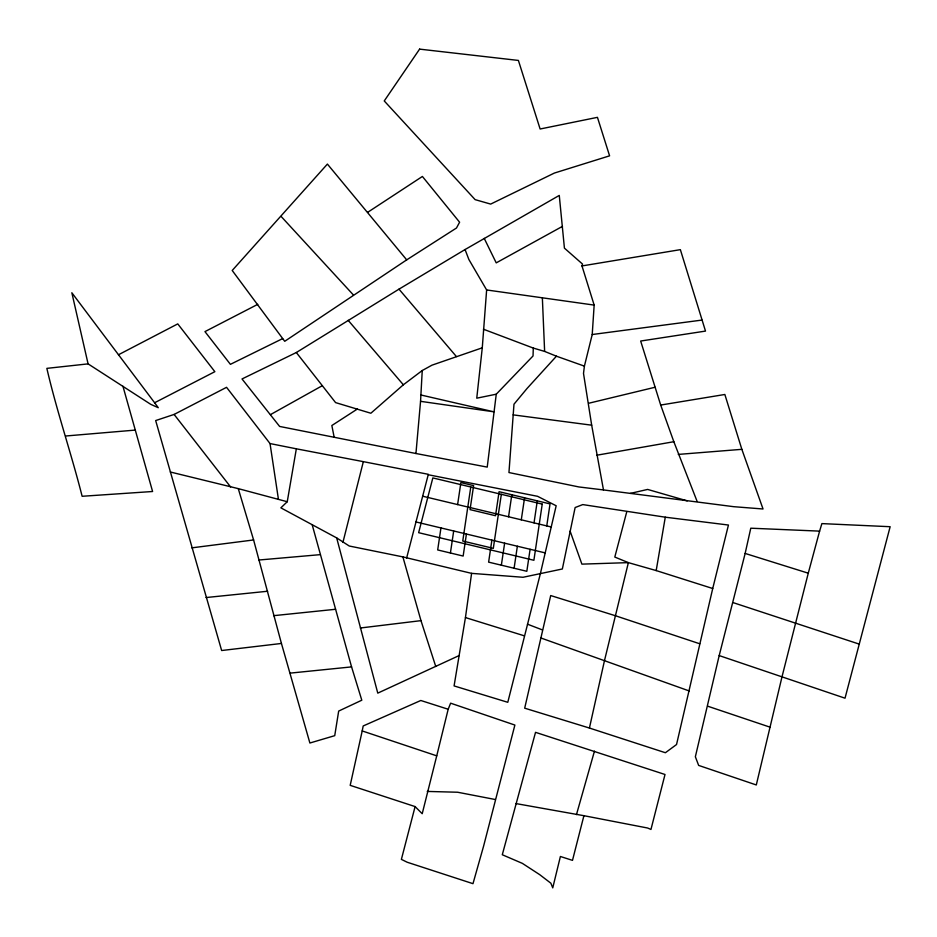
<?xml version="1.0" encoding="UTF-8"?>
<svg xmlns="http://www.w3.org/2000/svg" width="937" height="937" viewBox="0 0 937 937"><rect width="100%" height="100%" fill="white"/><g stroke="black" fill="none" stroke-linecap="round" stroke-linejoin="round"><path stroke-width="1.41" d="M483.422 329.215L533.294 348.072L533.036 355.966L496.259 394.196L487.228 467.106L415.946 453.508L420.549 401.329L422.247 370.525L431.992 365.161L482.274 347.814L486.631 289.955L468.863 259.479L465.057 249.547L559.272 195.423L564.425 248.141L582.545 264.082L581.982 265.932L594.163 305.099L592.219 334.521L584.407 366.133L583.505 373.43L591.68 425.187L603.475 489.934L733.659 506.683L763.034 508.99L741.846 449.327L724.851 394.477L660.69 405.053L640.662 341.033L705.502 331.089L680.367 249.652L581.982 265.932M584.407 366.133L556.437 356.201L527.062 388.457L513.98 404.198L508.955 472.553L578.879 486.947L603.475 489.934M482.274 347.814L476.757 398.19L496.259 394.196M428.221 474.743L537.557 496.305L556.168 505.769L540.356 573.702L507.784 702.305L454.082 685.919L465.443 617.577L471.592 573.362L402.887 556.894L349.255 546.013L336.676 537.908L280.866 507.842L287.249 501.728L296.338 448.811L270.032 443.564L226.555 387.321L174.106 414.435L155.671 420.561L221.647 650.524L281.44 643.461L309.889 743.018L334.732 735.662L338.679 711.066L361.799 700.208L351.574 666.898L312.244 524.978M440.952 527.941L437.684 549.949L463.147 556.051L466.427 534.031M450.416 552.994L453.684 530.986M457.619 504.574L460.887 482.567L473.618 485.612L470.046 509.623L495.521 515.725L499.093 491.702L550.031 503.907L546.763 525.915M470.772 487.006L462.749 541.036L493.307 548.356L501.342 494.326M491.89 540.134L488.622 562.141L526.828 571.289L530.108 549.281M501.354 565.187L504.633 543.179M508.557 516.767L511.825 494.759M514.097 568.244L517.365 546.236M521.288 519.812L524.568 497.805M534.031 522.869L537.299 500.85M712.729 588.506L656.193 570.574L665.282 517.189L728.447 525.036L712.729 588.506L676.537 744.528L665.399 752.727L589.42 728.037L524.685 708.173L550.71 595.557L615.34 615.714L699.716 643.766M362.209 730.942L363.193 725.964L420.807 700.489L448.179 709.25L450.627 703.183L514.881 725.062L483.597 846.123L472.986 883.673L407.173 862.227L401.387 859.37L415.103 806.581L350.192 785.347L362.209 730.942L436.736 755.843L422.212 813.726L415.103 806.581M665.282 517.189L582.755 504.586L575.131 507.538L562.352 568.982L523.033 577.274L471.592 573.362M745.149 553.439L750.783 528.199L819.606 531.127L821.89 523.607L890.15 526.711L845.022 698.194L719.194 655.584L745.149 553.439L808.268 573.186L782.067 676.561L756.3 784.96L698.651 765.412L695.359 756.756L719.194 655.584M589.42 728.037L604.494 660.562L628.376 562.633L614.801 557.058L626.806 511.602M436.736 755.843L448.179 709.25M342.907 542.441L363.345 461.648L428.338 474.309L406.599 558.136M583.915 815.694L572.495 860.365L560.396 856.488L552.748 887.878L550.874 883.216L539.689 874.643L522.377 863.375L502.291 854.743L535.531 732.336L665.012 774.489L650.957 829.456L647.654 828.027L583.915 815.694L516.041 803.595M808.268 573.186L819.606 531.127M576.466 814.604L594.468 751.134M406.705 259.865L284.719 341.302L232.212 270.477L327.4 164.08L406.705 259.865L456.483 228.007L459.598 222.221L422.4 176.461L367.585 212.383M422.247 370.525L403.355 384.791L370.853 413.24L335.587 402.605L296.326 352.523L242.015 378.958L279.624 426.44L415.946 453.508M357.337 409.047L331.85 425.515L334.122 437.075M296.326 352.523L398.986 289.158L465.057 249.547M270.453 414.634L322.422 385.622M562.505 226.344L496.223 262.875L484.23 238.373M118.449 354.772L177.761 323.886L214.854 371.684L154.617 402.746L71.844 292.754L88.078 363.872L150.752 404.339L158.271 407.712L154.617 402.746M257.757 304.338L204.957 331.616L230.408 364.341L282.669 338.597M336.676 537.908L377.775 693.134L459.212 655.525M588.787 403.238L655.104 387.239M630.355 493.401L647.643 489.43L687.219 500.873M596.939 455.195L673.832 441.714L697.14 501.471M592.219 334.521L701.965 320.079M191.816 547.852L253.599 539.958L281.44 643.461M360.347 628.001L420.982 620.645L435.752 666.476M88.078 363.872L46.85 368.37C56.829 411.519 71.282 453.356 82.128 496.282L152.59 491.503L122.946 386.267M273.604 615.679L335.551 609.284M206.023 597.548L267.631 591.247M290.306 673.106L351.574 666.898M258.952 560.01L320.407 554.634M65.602 436.01L134.987 430.118M678.283 454.41L741.846 449.327M427.249 791.425L457.596 792.233L495.193 799.495M513.125 414.868L591.68 425.187M486.631 289.955L594.163 305.099M420.549 401.329L493.904 411.823L420.666 394.934M363.345 461.648L296.338 448.811M170.323 472.002L238.279 488.634L287.249 501.728M422.657 496.212L551.225 526.981M415.981 521.956L545.193 552.889M656.193 570.574L628.376 562.633L581.889 564.133L570.118 531.138M533.294 348.072L544.631 351.41L556.437 356.201M465.443 617.577L524.064 635.743M859.077 644.059L733.039 602.596M707.775 706.217L770.155 727.206M540.626 637.886L689.222 690.956M527.472 624.183L542.464 629.933M281.135 216.447L353.331 294.897M348.166 320.313L403.355 384.791M398.986 289.158L456.424 356.575M174.106 414.435L230.584 486.924M660.69 405.053L673.832 441.714M238.279 488.634L253.599 539.958M402.887 556.894L420.982 620.645M270.032 443.564L278.394 499.023M542.359 297.907L544.631 351.41M542.23 504.106L533.891 560.279L418.64 532.684L432.835 477.917L542.23 504.106M419.6 49.122L384.252 100.95L475.129 199.64L490.683 204.09L554.388 173.052L609.589 155.835L597.443 117.348L540.122 129.001L518.395 60.436L419.6 49.122"/></g></svg>
